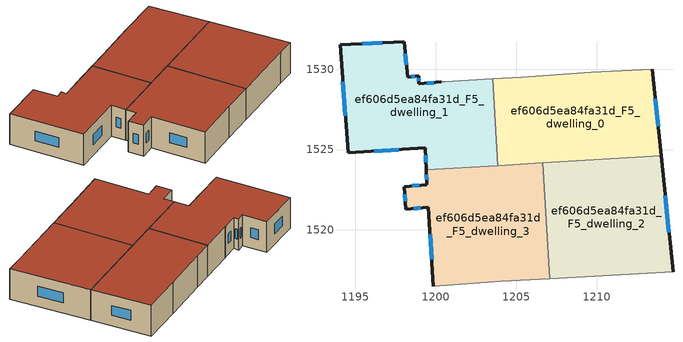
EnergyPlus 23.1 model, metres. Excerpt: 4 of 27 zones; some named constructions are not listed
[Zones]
ef606d5ea84fa31d_F5_dwelling_0
 floor to ef606d5ea84fa31d_F4_dwelling_0 (EU_floor_Construction): 1213.45,1530 1214.01,1524.61 1203.85,1524.01 1203.53,1529.39 1205.34,1529.5 1209.65,1529.8 z15
 wall outside (EU_wall_Construction): 1214.01,1524.61 1213.45,1530 z15:18
 wall to ef606d5ea84fa31d_F5_dwelling_1 (EU_wall_Construction): 1203.53,1529.39 1203.85,1524.01 z15:18
 wall adiabatic (EU_wall_Construction): 1213.45,1530 1209.65,1529.8 1205.34,1529.5 1203.53,1529.39 z15:18
 wall to ef606d5ea84fa31d_F5_dwelling_2 (EU_wall_Construction): 1206.65,1524.17 1214.01,1524.61 z15:18
 wall to ef606d5ea84fa31d_F5_dwelling_3 (EU_wall_Construction): 1203.85,1524.01 1206.65,1524.17 z15:18
 window (EU_Window_Construction): 1213.82,1526.46 1213.64,1528.16 z16.03:16.97
 roof outside (EU_roof_Construction): 1214.01,1524.61 1213.45,1530 1209.65,1529.8 1205.34,1529.5 1203.53,1529.39 1203.85,1524.01 z18
ef606d5ea84fa31d_F5_dwelling_1
 floor to ef606d5ea84fa31d_F4_dwelling_1 (EU_floor_Construction): 1203.53,1529.39 1203.85,1524.01 1199.4,1523.74 1199.34,1525.1 1194.54,1524.8 1194.04,1531.51 1198.04,1531.71 1198.24,1529.5 1198.94,1529.6 1198.94,1529.1 1200.34,1529.2 1200.54,1529.2 z15
 wall outside (EU_wall_Construction): 1200.34,1529.2 1198.94,1529.1 1198.94,1529.6 1198.24,1529.5 1198.04,1531.71 1194.04,1531.51 1194.54,1524.8 1199.34,1525.1 1199.4,1523.74 z15:18
 wall adiabatic (EU_wall_Construction): 1203.53,1529.39 1200.54,1529.2 1200.34,1529.2 z15:18
 wall to ef606d5ea84fa31d_F5_dwelling_3 (EU_wall_Construction): 1199.4,1523.74 1203.85,1524.01 z15:18
 window (EU_Window_Construction): 1199.36,1524.63 1199.38,1524.21 / 1196.18,1524.9 1197.69,1525 / 1194.21,1529.21 1194.37,1527.1 / 1196.67,1531.64 1195.41,1531.58 / 1198.17,1530.26 1198.11,1530.95 / 1198.7,1529.57 1198.48,1529.54 / 1198.94,1529.28 1198.94,1529.43 / 1199.86,1529.17 1199.42,1529.14 z16.03:16.97
 roof outside (EU_roof_Construction): 1203.85,1524.01 1203.53,1529.39 1200.54,1529.2 1200.34,1529.2 1198.94,1529.1 1198.94,1529.6 1198.24,1529.5 1198.04,1531.71 1194.04,1531.51 1194.54,1524.8 1199.34,1525.1 1199.4,1523.74 z18
ef606d5ea84fa31d_F5_dwelling_2
 floor to ef606d5ea84fa31d_F4_dwelling_2 (EU_floor_Construction): 1214.01,1524.61 1214.75,1517.39 1213.15,1517.29 1207.08,1516.96 1206.65,1524.17 z15
 wall outside (EU_wall_Construction): 1214.75,1517.39 1214.01,1524.61 z15:18
 wall adiabatic (EU_wall_Construction): 1207.08,1516.96 1213.15,1517.29 1214.75,1517.39 z15:18
 wall to ef606d5ea84fa31d_F5_dwelling_3 (EU_wall_Construction): 1206.65,1524.17 1207.08,1516.96 z15:18
 window (EU_Window_Construction): 1214.49,1519.87 1214.26,1522.14 z16.03:16.97
 roof outside (EU_roof_Construction): 1214.75,1517.39 1214.01,1524.61 1206.65,1524.17 1207.08,1516.96 1213.15,1517.29 z18
ef606d5ea84fa31d_F5_dwelling_3
 floor to ef606d5ea84fa31d_F4_dwelling_3 (EU_floor_Construction): 1206.65,1524.17 1207.08,1516.96 1204.04,1516.79 1199.84,1516.5 1199.54,1521.4 1198.14,1521.3 1198.04,1522.7 1199.44,1522.8 1199.4,1523.74 z15
 wall outside (EU_wall_Construction): 1199.4,1523.74 1199.44,1522.8 1198.04,1522.7 1198.14,1521.3 1199.54,1521.4 1199.84,1516.5 z15:18
 wall adiabatic (EU_wall_Construction): 1199.84,1516.5 1204.04,1516.79 1207.08,1516.96 z15:18
 window (EU_Window_Construction): 1198.62,1521.33 1199.06,1521.36 / 1198.07,1522.22 1198.1,1521.78 / 1198.96,1522.76 1198.52,1522.73 / 1199.41,1523.42 1199.43,1523.12 / 1199.64,1519.72 1199.74,1518.18 z16.03:16.97
 roof outside (EU_roof_Construction): 1207.08,1516.96 1206.65,1524.17 1199.4,1523.74 1199.44,1522.8 1198.04,1522.7 1198.14,1521.3 1199.54,1521.4 1199.84,1516.5 1204.04,1516.79 z18
[HVACTEMPLATE:THERMOSTAT] Constant Heating Setpoint=20; Constant Cooling Setpoint=50
EU_HeatOnly_ef606d5ea84fa31d_F0_dwelling_0; EU_HeatOnly_ef606d5ea84fa31d_F0_dwelling_1; EU_HeatOnly_ef606d5ea84fa31d_F0_dwelling_2; EU_HeatOnly_ef606d5ea84fa31d_F0_dwelling_3; EU_HeatOnly_ef606d5ea84fa31d_F0_dwelling_4; EU_HeatOnly_ef606d5ea84fa31d_F1_dwelling_0; EU_HeatOnly_ef606d5ea84fa31d_F1_dwelling_1; EU_HeatOnly_ef606d5ea84fa31d_F1_dwelling_2; EU_HeatOnly_ef606d5ea84fa31d_F1_dwelling_3; EU_HeatOnly_ef606d5ea84fa31d_F1_dwelling_4; EU_HeatOnly_ef606d5ea84fa31d_F2_dwelling_0; EU_HeatOnly_ef606d5ea84fa31d_F2_dwelling_1; EU_HeatOnly_ef606d5ea84fa31d_F2_dwelling_2; EU_HeatOnly_ef606d5ea84fa31d_F2_dwelling_3; EU_HeatOnly_ef606d5ea84fa31d_F2_dwelling_4; EU_HeatOnly_ef606d5ea84fa31d_F3_dwelling_0; EU_HeatOnly_ef606d5ea84fa31d_F3_dwelling_1; EU_HeatOnly_ef606d5ea84fa31d_F3_dwelling_2; EU_HeatOnly_ef606d5ea84fa31d_F3_dwelling_3; EU_HeatOnly_ef606d5ea84fa31d_F4_dwelling_0; EU_HeatOnly_ef606d5ea84fa31d_F4_dwelling_1; EU_HeatOnly_ef606d5ea84fa31d_F4_dwelling_2; EU_HeatOnly_ef606d5ea84fa31d_F4_dwelling_3; EU_HeatOnly_ef606d5ea84fa31d_F5_dwelling_0; EU_HeatOnly_ef606d5ea84fa31d_F5_dwelling_1; EU_HeatOnly_ef606d5ea84fa31d_F5_dwelling_2; EU_HeatOnly_ef606d5ea84fa31d_F5_dwelling_3
[SCHEDULE:CONSTANT]
EU_CoolingOff: Hourly Value=0
